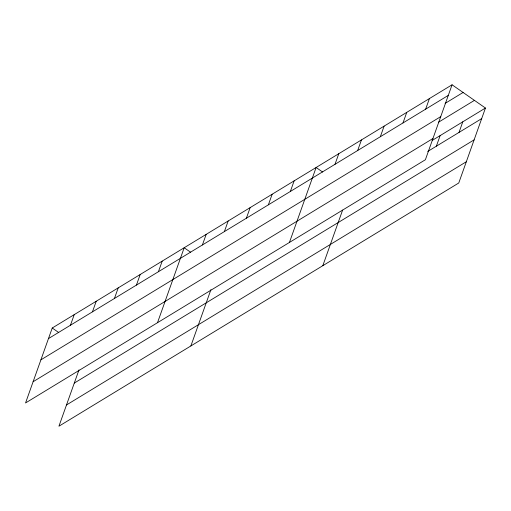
<?xml version="1.0" encoding="UTF-8"?>
<svg xmlns="http://www.w3.org/2000/svg" width="511" height="511" viewBox="0 0 511 511"><rect width="100%" height="100%" fill="white"/><g stroke="black" fill="none" stroke-linecap="round" stroke-linejoin="round"><path stroke-width="0.77" d="M452.069 84.794L52.237 328.011L25.55 402.962L425.382 159.745L452.069 84.794L485.45 108.038L458.763 182.989L58.931 426.206L78.981 369.9M70.461 325.22L74.229 314.635M92.453 311.844L96.221 301.26M114.438 298.469L118.207 287.885M136.431 285.093L140.199 274.503M158.423 271.711L162.191 261.127M157.497 322.703L184.184 247.752L190.66 252.262M202.401 244.961L206.176 234.377M224.393 231.585L228.162 220.995M190.878 345.941L210.928 289.635M246.385 218.21L250.154 207.619M268.377 204.828L272.146 194.244M290.363 191.453L294.138 180.868M289.437 242.438L316.124 167.493L322.607 172.003M335.012 164.293L338.78 153.709M357.668 150.509L361.443 139.925M322.818 265.682L342.606 210.104M380.331 136.731L384.1 126.14M402.987 122.947L406.756 112.363M425.644 109.162L429.412 98.578M436.368 146.191L440.137 135.6M459.025 132.406L462.794 121.822M48.468 338.601L448.3 95.385M445.094 103.414L463.087 92.465M40.906 359.84L440.738 116.623M438.451 122.257L474.432 100.367M33.113 381.723L432.945 138.507M432.14 140.468L485.45 108.038M427.701 151.46L481.681 118.622M74.287 383.084L474.119 139.861M66.494 404.961L466.326 161.744M52.237 328.011L58.72 332.527"/></g></svg>
